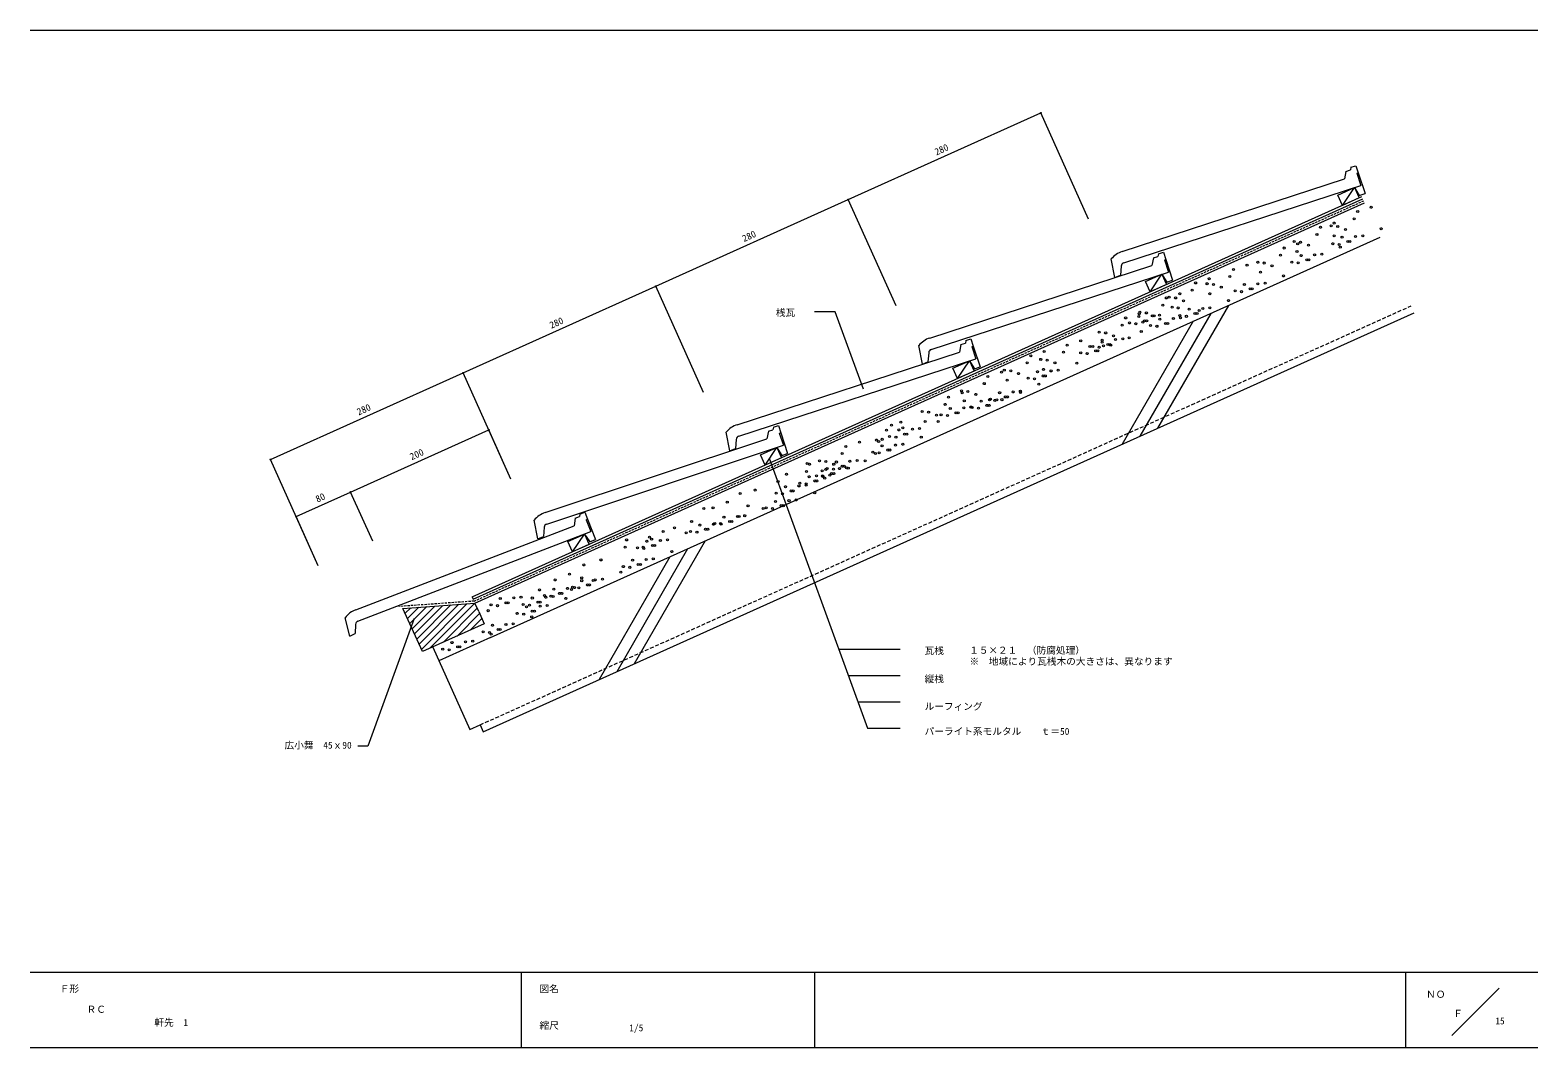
# Model space of a CAD drawing. Units: millimetres, scale not verified, with parts at other scales. Extents: x -198 to 202, y -140 to 130.
import ezdxf
from ezdxf.enums import TextEntityAlignment as Align

# ---------------------------------------------------------------- set-up
doc = ezdxf.new("R2010")
doc.units = ezdxf.units.MM
doc.header["$LTSCALE"] = 0.5
doc.header["$PDMODE"] = 32
doc.header["$PDSIZE"] = 0.25
doc.linetypes.add('DASHED1', pattern=[1.8, 1.2, -0.6])
doc.linetypes.add('DASHED2', pattern=[3, 2, -1])
for name, color, linetype, lineweight in [('0-0', 5, 'Continuous', 18), ('0-1', 7, 'Continuous', 18), ('1-0', 7, 'Continuous', 18), ('1-1', 7, 'Continuous', 18), ('1-2', 3, 'Continuous', 18), ('1-4', 7, 'Continuous', 18)]:
    doc.layers.add(name, color=color, linetype=linetype, lineweight=lineweight)
doc.styles.add('ＭＳ ゴシック', font='')
doc.styles.get('ＭＳ ゴシック').set_extended_font_data('MS Gothic')

msp = doc.modelspace()

# ---------------------------------------------------------------- linework, layer by layer
at = {"layer": '0-0'}
for p, q in [((-197.5676, 130.0135), (202.4324, 130.0135)), ((202.4324, -119.9865), (-197.5676, -119.9865)), ((-67.2973, -119.9865), (-67.2973, -139.9865)), ((10.5405, -119.9865), (10.5405, -139.9865)), ((167.4325, -139.9865), (167.4325, -119.9865)), ((192.1622, -124.1757), (179.5946, -136.7432)), ((202.4324, -139.9865), (-197.5676, -139.9865))]:
    msp.add_line(p, q, dxfattribs=at)
at = {"layer": '0-1'}
for p, q in [((16.0273, 55.3114), (10.5405, 55.3114)), ((23.5135, 34.7432), (16.0273, 55.3114)), ((-95.6757, -26.0676), (-107.9952, -59.9153)), ((16.964, -34.1914), (33.2432, -34.1914)), ((19.5118, -41.1914), (33.2432, -41.1914)), ((22.0596, -48.1914), (33.2432, -48.1914)), ((24.6074, -55.1914), (33.2432, -55.1914)), ((-107.9952, -59.9153), (-110.6512, -59.9153))]:
    msp.add_line(p, q, dxfattribs=at)
at = {"layer": '1-0'}
for p, q in [((-80.2896, -20.3727), (155.7478, 85.8442)), ((-80.0434, -20.9198), (155.9941, 85.297)), ((-79.5509, -22.0141), (156.4865, 84.2027)), ((-75.4473, -31.1333), (160.5901, 75.0835)), ((120.355, 56.9777), (101.5376, 24.3849)), ((-77.3624, -56.12), (169.6182, 55.0212)), ((110.995, 52.7657), (92.1776, 20.1729)), ((115.675, 54.8717), (96.8576, 22.2789)), ((-23.1429, -7.5964), (-41.9603, -40.1891)), ((-18.4629, -5.4904), (-37.2803, -38.0831)), ((-27.8229, -9.7024), (-46.6403, -42.2951)), ((-98.6739, -23.382), (-79.5509, -22.0141)), ((-93.5033, -34.8722), (-98.6739, -23.382)), ((-98.0804, -24.701), (-96.6141, -23.2347)), ((-97.4659, -26.0664), (-94.4817, -23.0821)), ((-96.8515, -27.4319), (-92.3492, -22.9296)), ((-96.237, -28.7973), (-90.2168, -22.7771)), ((-95.6226, -30.1628), (-88.0843, -22.6245)), ((-95.0081, -31.5282), (-85.9519, -22.472)), ((-94.3937, -32.8937), (-83.8195, -22.3195)), ((-93.7792, -34.2591), (-81.687, -22.1669)), ((-91.5199, -33.9797), (-79.5546, -22.0144)), ((-87.9201, -32.3598), (-78.9375, -23.3772)), ((-80.2896, -20.3727), (-80.0434, -20.9198)), ((-78.5661, -24.2027), (-79.5509, -22.0141)), ((-77.0887, -27.4857), (-93.5033, -34.8722)), ((-84.3202, -30.7398), (-78.3231, -24.7427)), ((-80.7204, -29.1199), (-77.7086, -26.1081)), ((-78.5661, -24.2027), (-77.0887, -27.4857)), ((-77.1206, -27.5), (-77.0942, -27.4736)), ((-75.4473, -31.1333), (-89.1261, -37.2888)), ((-90.7676, -33.6411), (-80.9188, -55.5273)), ((-80.9188, -55.5273), (-78.1831, -54.2962)), ((-78.1831, -54.2962), (-77.3624, -56.12))]:
    msp.add_line(p, q, dxfattribs=at)
at = {"layer": '1-0', "color": 3, "linetype": 'DASHED1'}
for q in [(156.2403, 84.7499), (-99.7408, -22.8936)]:
    msp.add_line((-79.7971, -21.467), q, dxfattribs=at)
at = {"layer": '1-0', "linetype": 'DASHED2'}
msp.add_line((-78.1831, -54.2962), (168.7974, 56.845), dxfattribs=at)
at = {"layer": '1-0'}
for centre in [(153.6846, 79.9804), (154.6316, 81.8744), (158.2302, 83.0108), (143.836, 75.8136), (144.7829, 77.7076), (147.6239, 78.0864), (148.3815, 78.844), (149.3285, 77.897), (151.4118, 77.1394), (160.8942, 77.3382), (135.1236, 72.2151), (137.7752, 73.9196), (138.7222, 73.3515), (139.4798, 73.7303), (141.5632, 72.9726), (148.0152, 73.3609), (148.3815, 75.4348), (149.7197, 73.1715), (150.0281, 72.4624), (150.4773, 75.0654), (151.9925, 73.9291), (152.5607, 73.9291), (154.0759, 75.2548), (155.9699, 75.4442), (128.1159, 68.4271), (129.8205, 68.2377), (134.1766, 70.3211), (137.1491, 68.4851), (138.5328, 71.2681), (138.8536, 68.2957), (139.6112, 70.1896), (141.1264, 69.0532), (141.6946, 69.0532), (143.2098, 70.379), (145.1038, 70.5684), (115.2369, 64.0709), (120.7294, 64.6391), (121.6764, 66.5331), (125.2749, 67.6695), (128.8735, 65.7755), (131.9039, 67.4801), (134.9827, 64.8004), (107.4716, 60.0936), (110.6913, 61.0406), (111.6383, 62.9346), (114.6687, 62.7452), (115.4262, 60.0936), (116.3732, 62.5558), (118.4566, 61.7982), (122.1037, 60.823), (123.8082, 60.6336), (124.5659, 62.5276), (126.081, 61.3912), (126.6492, 61.3912), (128.1644, 62.717), (130.0584, 62.9064), (102.926, 57.0632), (103.873, 58.9572), (104.6306, 59.1466), (105.3882, 56.495), (106.3352, 58.9572), (106.9816, 56.3025), (108.4185, 58.1996), (109.9384, 55.9801), (113.537, 56.1695), (115.4309, 56.3589), (120.3553, 58.2529), (92.1303, 51.7601), (93.0773, 53.6541), (94.1025, 52.3252), (95.8071, 52.1358), (96.5647, 54.0298), (96.6759, 54.7905), (96.8653, 55.1693), (97.6229, 52.5177), (98.0799, 52.8934), (98.5699, 54.9798), (98.6481, 52.8934), (100.1632, 54.2192), (100.6532, 54.2223), (102.0572, 54.4086), (102.1371, 53.3332), (103.6522, 52.1968), (104.2204, 52.1968), (105.7356, 53.5226), (107.4762, 54.2755), (107.6296, 53.712), (109.1808, 54.0861), (111.4536, 54.8437), (112.0218, 54.8437), (112.5539, 55.606), (86.0696, 49.8661), (86.8131, 47.7609), (87.7742, 49.6767), (89.8575, 48.9191), (90.4116, 47.9502), (92.3056, 48.1396), (94.0258, 48.3619), (97.2299, 50.0336), (99.6749, 51.6286), (101.3795, 51.4392), (71.486, 44.7524), (76.5997, 44.563), (77.5467, 46.4569), (81.1452, 47.5933), (81.1468, 44.3846), (82.8514, 44.1952), (83.609, 46.0891), (84.3509, 46.0563), (85.1241, 44.9527), (85.6923, 44.9527), (86.0555, 45.8669), (86.8272, 47.2145), (87.2075, 46.2785), (88.3282, 46.6245), (88.8964, 46.6245), (89.1015, 46.4679), (60.8797, 39.828), (66.9404, 41.722), (67.8874, 43.616), (70.539, 42.669), (71.2965, 40.0174), (72.2435, 42.4796), (74.3269, 41.722), (75.1706, 39.7811), (80.0949, 41.6751), (55.5765, 36.2295), (56.5235, 38.1234), (60.1221, 39.2598), (61.6373, 37.1765), (62.5843, 39.6386), (64.6676, 38.881), (67.2159, 37.6977), (68.9205, 37.5083), (69.6781, 39.4023), (70.0647, 36.1027), (71.1932, 38.2659), (71.7614, 38.2659), (73.2766, 39.5917), (46.1066, 32.6309), (49.5158, 34.3355), (49.7052, 33.7673), (51.2204, 34.1461), (53.3038, 33.3885), (56.9696, 31.9234), (57.1856, 32.1253), (58.3706, 31.7904), (58.8902, 31.936), (59.6478, 33.8299), (60.2645, 31.9798), (61.163, 32.6935), (61.7312, 32.6935), (63.2464, 34.0193), (65.1403, 34.2087), (65.1889, 33.8738), (39.0989, 28.843), (40.8035, 28.6536), (42.8869, 27.896), (44.0906, 27.9461), (45.1597, 30.7369), (45.7951, 27.7567), (46.5527, 29.6507), (48.0679, 28.5143), (48.6361, 28.5143), (50.1513, 29.84), (50.2734, 31.6839), (52.0453, 30.0295), (52.3098, 29.8964), (54.0144, 29.707), (54.772, 31.601), (56.2872, 30.4646), (56.8554, 30.4646), (29.629, 23.9186), (30.9548, 25.2444), (32.9005, 23.939), (33.417, 26.002), (33.417, 26.002), (33.9852, 24.4868), (36.499, 24.1284), (38.393, 24.3178), (39.8565, 26.1914), (43.3174, 26.2118), (22.4319, 20.6989), (26.9774, 21.267), (27.5456, 20.8882), (28.4426, 19.7597), (28.4926, 21.4564), (30.4383, 22.2344), (32.0411, 19.9491), (32.1429, 22.045), (33.9351, 20.1385), (34.4156, 22.8026), (34.9838, 22.8026), (38.8594, 22.0325), (11.8256, 15.7745), (17.8864, 17.6685), (18.8333, 19.5625), (21.8152, 15.8199), (23.9534, 15.7636), (25.9804, 18.0551), (26.7395, 17.7139), (27.685, 17.8657), (29.9577, 18.6233), (30.5259, 18.6233), (3.1133, 12.1759), (8.4165, 12.9335), (8.6059, 15.0169), (9.1741, 14.8275), (11.0743, 11.7862), (12.5832, 13.1229), (13.5302, 15.5851), (13.5365, 13.4908), (13.8605, 13.7365), (14.5711, 11.9192), (15.0516, 12.3544), (15.5651, 13.5471), (15.6136, 14.8275), (15.6198, 12.3544), (16.3227, 15.4411), (17.135, 13.6802), (17.8378, 14.3047), (18.406, 14.3047), (19.029, 13.8696), (19.4955, 13.8132), (19.9212, 15.6305), (-5.2202, 8.0092), (0.8406, 10.282), (2.8097, 8.8936), (4.3249, 7.7572), (4.893, 7.7572), (6.4082, 9.083), (6.6164, 9.8359), (8.3022, 9.2724), (8.321, 9.6465), (9.0786, 11.5405), (10.5938, 10.4041), (11.162, 10.4041), (12.6771, 11.7298), (12.7789, 11.5968), (13.2265, 11.1663), (-12.6067, 4.7894), (-9.1975, 7.0622), (-7.1142, 3.8424), (0.1628, 4.9929), (0.3475, 7.189), (1.678, 3.8565), (2.0521, 6.9996), (2.2462, 3.8565), (3.7613, 5.1823), (5.6553, 5.3717), (10.5797, 7.2657), (-18.8568, 3.0849), (-16.3946, 3.2742), (-13.4895, 0.8137), (-9.8909, 1.003), (-9.4808, 0.9968), (-7.997, 1.1924), (-3.0726, 3.0864), (-2.2994, 3.2883), (-0.5948, 3.0989), (-29.6525, -2.9759), (-26.6221, -2.0289), (-23.5511, -3.3218), (-22.3599, -2.9806), (-22.0766, -0.3243), (-20.6553, -3.17), (-19.8977, -1.276), (-18.3826, -2.4124), (-17.8144, -2.4124), (-16.2992, -1.0866), (-15.9517, -0.8909), (-14.4052, -0.8972), (-14.2471, -1.0803), (-11.9743, -0.3227), (-11.4061, -0.3227), (-39.6906, -7.1426), (-39.3118, -5.2487), (-36.4301, -7.2992), (-34.9557, -7.1426), (-34.7256, -7.4885), (-33.968, -5.5946), (-33.2511, -4.4911), (-32.6829, -5.0593), (-32.4528, -6.731), (-31.8846, -6.731), (-30.3694, -5.4052), (-28.4754, -5.2158), (-50.6757, -11.8776), (-46.1301, -10.5518), (-37.7293, -10.6097), (-36.2141, -11.7461), (-35.6459, -11.7461), (-34.1307, -10.4203), (-32.2368, -10.2309), (-27.3124, -8.3369), (-58.2516, -15.8549), (-54.4636, -14.3398), (-51.2439, -15.2868), (-51.2423, -16.0428), (-48.2088, -15.9989), (-47.6437, -15.8534), (-45.7498, -15.664), (-40.8254, -13.77), (-40.1915, -12.3143), (-38.4869, -12.5037), (-62.4183, -18.5065), (-61.0879, -19.9763), (-59.3833, -20.1657), (-58.8448, -20.2612), (-58.6257, -18.2717), (-57.1105, -19.4081), (-56.5423, -19.4081), (-55.0271, -18.0823), (-53.9205, -18.3672), (-53.7045, -17.7474), (-53.1332, -17.8929), (-51.9999, -17.9367), (-49.7271, -17.1792), (-49.1589, -17.1792), (-76.055, -23.999), (-75.2974, -22.4839), (-73.5928, -22.6733), (-72.8352, -20.7793), (-71.3201, -21.9157), (-70.7519, -21.9157), (-69.2367, -20.5899), (-67.3427, -20.4005), (-66.7995, -22.3446), (-65.8698, -23.0082), (-65.095, -22.534), (-64.3546, -24.1446), (-64.3374, -20.64), (-63.7864, -24.1446), (-62.8222, -21.7764), (-62.2712, -22.8188), (-62.254, -21.7764), (-60.7388, -20.4506), (-60.3772, -22.6294), (-55.4529, -20.7354), (-74.9249, -27.884), (-71.3263, -27.6947), (-69.4323, -27.5053), (-68.3319, -24.7128), (-66.6274, -24.9022), (-64.508, -25.6113), (-80.1591, -32.1025), (-77.387, -29.5886), (-75.6825, -29.778), (-75.2348, -30.2085), (-73.4097, -29.0204), (-72.8415, -29.0204), (-88.1138, -34.1858), (-86.4093, -34.3752), (-85.6517, -32.4812), (-84.1365, -33.6176), (-83.5683, -33.6176), (-82.0531, -32.2919)]:
    msp.add_circle(centre, 0.2678, dxfattribs=at)
at = {"layer": '1-1'}
for p, q in [((150.6089, 83.5317), (153.755, 88.2372)), ((99.5413, 60.5512), (102.6875, 65.2568)), ((48.4737, 37.5708), (51.6199, 42.2763)), ((-2.5939, 14.5904), (0.5523, 19.2959)), ((-53.6615, -8.39), (-50.5154, -3.6845))]:
    msp.add_line(p, q, dxfattribs=at)
for points in [[(150.6089, 83.5317), (149.3778, 86.2674), (153.755, 88.2372), (154.9861, 85.5014)], [(99.5413, 60.5512), (98.3102, 63.287), (102.6875, 65.2568), (103.9185, 62.521)], [(48.4737, 37.5708), (47.2426, 40.3066), (51.6199, 42.2763), (52.8509, 39.5406)], [(-2.5939, 14.5904), (-3.825, 17.3262), (0.5523, 19.2959), (1.7833, 16.5601)], [(-53.6615, -8.39), (-54.8926, -5.6543), (-50.5154, -3.6845), (-49.2843, -6.4203)]]:
    msp.add_lwpolyline(points, close=True, dxfattribs=at)
at = {"layer": '1-2'}
for p, q in [((151.5061, 92.5525), (151.1135, 90.5312)), ((151.5061, 92.5525), (152.7196, 92.9483)), ((152.8412, 93.6191), (152.7196, 92.9483)), ((152.8412, 93.6191), (154.1722, 94.0532)), ((154.1722, 94.0532), (154.7923, 92.1518)), ((154.412, 92.0277), (154.7923, 92.1518)), ((154.412, 92.0277), (155.4663, 88.7953)), ((92.1695, 71.3061), (151.1135, 90.5312)), ((92.5765, 68.2833), (155.4663, 88.7953)), ((90.2271, 64.3614), (89.2546, 69.3035)), ((100.4385, 69.5721), (100.0459, 67.5507)), ((100.4385, 69.5721), (101.652, 69.9679)), ((101.7736, 70.6386), (101.652, 69.9679)), ((101.7736, 70.6386), (103.1046, 71.0728)), ((103.1046, 71.0728), (103.7247, 69.1714)), ((103.3444, 69.0473), (103.7247, 69.1714)), ((103.3444, 69.0473), (104.3987, 65.8149)), ((41.1019, 48.3256), (100.0459, 67.5507)), ((41.509, 45.3028), (104.3987, 65.8149)), ((90.2271, 64.3614), (91.7003, 65.0047)), ((91.8897, 67.411), (91.7003, 65.0047)), ((50.706, 47.6582), (52.037, 48.0923)), ((52.037, 48.0923), (52.6571, 46.1909)), ((-9.9657, 25.3452), (48.9783, 44.5703)), ((39.1596, 41.381), (38.1869, 46.323)), ((40.8221, 44.4306), (40.6327, 42.0243)), ((49.3709, 46.5917), (48.9783, 44.5703)), ((49.3709, 46.5917), (50.5844, 46.9874)), ((50.706, 47.6582), (50.5844, 46.9874)), ((52.2768, 46.0669), (52.6571, 46.1909)), ((52.2768, 46.0669), (53.3311, 42.8345)), ((-9.5586, 22.3224), (53.3311, 42.8345)), ((39.1596, 41.381), (40.6327, 42.0243)), ((-1.7215, 23.5983), (-0.5102, 24.001)), ((-0.3925, 24.6725), (-0.5102, 24.001)), ((-0.3925, 24.6725), (0.9359, 25.1142)), ((0.9359, 25.1142), (1.567, 23.2164)), ((-60.9351, 2.0114), (-2.1024, 21.5747)), ((-11.908, 18.4006), (-12.8806, 23.3426)), ((-10.2455, 21.4502), (-10.4349, 19.0439)), ((-1.7215, 23.5983), (-2.1024, 21.5747)), ((1.1874, 23.0902), (1.567, 23.2164)), ((1.1874, 23.0902), (2.2603, 19.8639)), ((-60.5107, -1.009), (2.2603, 19.8639)), ((-11.908, 18.4006), (-10.4349, 19.0439)), ((-52.9822, 0.5101), (-53.2708, -1.5287)), ((-52.9822, 0.5101), (-51.7905, 0.9675)), ((-51.7034, 1.6436), (-51.7905, 0.9675)), ((-51.7034, 1.6436), (-50.3964, 2.1452)), ((-50.3964, 2.1452), (-49.6798, 0.278)), ((-50.0532, 0.1347), (-49.6798, 0.278)), ((-50.0532, 0.1347), (-48.8349, -3.0395)), ((-111.1539, -23.7447), (-53.2708, -1.5287)), ((-110.5927, -26.7427), (-48.8349, -3.0395)), ((-62.8375, -4.9442), (-63.8385, -0.0079)), ((-61.1925, -1.8851), (-61.3681, -4.2925)), ((-62.8375, -4.9442), (-61.3681, -4.2925)), ((-112.7383, -30.7796), (-113.9626, -25.8938)), ((-111.234, -27.6489), (-111.3001, -30.0618)), ((-112.7383, -30.7796), (-111.3001, -30.0618))]:
    msp.add_line(p, q, dxfattribs=at)
at = {"layer": '1-2', "color": 7}
for p, q in [((154.1722, 94.0532), (154.7923, 92.1518)), ((154.7923, 92.1518), (156.5908, 86.6377)), ((103.1046, 71.0728), (103.7247, 69.1714)), ((103.7247, 69.1714), (105.5232, 63.6572)), ((52.037, 48.0923), (52.6571, 46.1909)), ((52.6571, 46.1909), (54.4556, 40.6768)), ((0.9359, 25.1142), (1.567, 23.2164)), ((1.567, 23.2164), (3.3971, 17.7127)), ((-50.3964, 2.1452), (-49.6798, 0.278)), ((-49.6798, 0.278), (-47.6015, -5.1368))]:
    msp.add_line(p, q, dxfattribs=at)
for points in [[(153.755, 88.2372), (155.0697, 86.1415), (156.5908, 86.6377)], [(102.6875, 65.2568), (104.0021, 63.1611), (105.5232, 63.6572)], [(51.6199, 42.2763), (52.9345, 40.1807), (54.4556, 40.6768)], [(0.5522, 19.2959), (1.8789, 17.2078), (3.3971, 17.7127)], [(-50.5154, -3.6845), (-49.0952, -5.7101), (-47.6015, -5.1368)]]:
    msp.add_lwpolyline(points, dxfattribs=at)
at = {"layer": '1-2'}
for centre, radius, start, end in [((93.9649, 65.5698), 6.0106, 107.38016, 141.5983), ((92.8866, 67.3326), 1, 108.06419, 175.49896), ((42.8973, 42.5894), 6.0106, 107.38016, 141.5983), ((41.819, 44.3521), 1, 108.06419, 175.49896), ((-8.1703, 19.609), 6.0106, 107.38016, 141.5983), ((-9.2486, 21.3717), 1, 108.06419, 175.49896), ((-59.1067, -3.7144), 6.0106, 107.70917, 141.92731), ((-60.1951, -1.9579), 1, 108.3932, 175.82797), ((-109.0673, -29.3815), 6.0106, 110.31316, 144.53143), ((-110.2344, -27.6763), 1, 110.99719, 178.43196)]:
    msp.add_arc(centre, radius, start, end, dxfattribs=at)
at = {"layer": '1-4'}
for p, q in [((19.4975, 85.0712), (70.5651, 108.0516)), ((83.2482, 79.8671), (70.5651, 108.0516)), ((32.1806, 56.8867), (19.4975, 85.0712)), ((-82.6802, 39.0912), (-31.5769, 62.0877)), ((-133.8237, 16.0767), (-82.6802, 39.0912)), ((-69.9971, 10.9067), (-82.6802, 39.0912)), ((-69.9971, 10.9067), (-75.8683, 23.9539)), ((-121.1406, -12.1079), (-133.8237, 16.0767)), ((-1.4714, 16.4593), (24.6074, -55.1914)), ((-127.0118, 0.9393), (-112.5475, 7.4482)), ((-121.1406, -12.1079), (-127.0118, 0.9393))]:
    msp.add_line(p, q, dxfattribs=at)
for points in [[(-18.8939, 33.9032), (-31.5769, 62.0877), (19.4975, 85.0712)], [(-106.6763, -5.599), (-112.5475, 7.4482), (-75.8683, 23.9538)]]:
    msp.add_lwpolyline(points, dxfattribs=at)
for p in [(70.5651, 108.0516), (19.4975, 85.0712), (-31.5769, 62.0877), (-82.6802, 39.0912), (-75.8683, 23.9538), (-133.8237, 16.0767), (-112.5475, 7.4482), (-127.0118, 0.9393)]:
    msp.add_point(p, dxfattribs=at)

# ---------------------------------------------------------------- texts
at = {"layer": '0-0', "color": 7, "style": 'ＭＳ ゴシック'}
for s, p in [('Ｆ形', (-189.7297, -125.7973)), ('図名', (-62.4324, -125.7973)), ('ＮＯ', (172.7778, -127.2561)), ('Ｆ', (179.9906, -132.3213)), ('軒先\u30001', (-164.6024, -134.7264)), ('縮尺', (-62.4324, -135.527)), ('1/5', (-38.6278, -136.1375))]:
    msp.add_text(s, height=1.833, dxfattribs=at).set_placement(p, align=Align.BOTTOM_LEFT)
at = {"layer": '0-1', "style": 'ＭＳ ゴシック'}
for s, p in [('桟瓦', (0.2771, 53.6165)), ('瓦桟', (39.7297, -36.0798)), ('縦桟', (39.7297, -43.5837)), ('ルーフィング', (39.7297, -50.867)), ('広小舞\u300045ｘ90', (-130.0804, -61.1625)), ('15', (191.1353, -134.3077))]:
    msp.add_text(s, height=1.833, dxfattribs=at).set_placement(p, align=Align.BOTTOM_LEFT)
at = {"layer": '1-0', "style": 'ＭＳ ゴシック'}
for s, p in [('１５×２１\u3000（防腐処理）', (51.557, -35.9786)), ('※\u3000地域により瓦桟木の大きさは、異なります', (51.6399, -38.94)), ('パーライト系モルタル\u3000\u3000ｔ＝50', (39.7297, -57.488)), ('ＲＣ', (-182.6047, -131.2438))]:
    msp.add_text(s, height=1.833, dxfattribs=at).set_placement(p, align=Align.BOTTOM_LEFT)
at = {"layer": '1-4', "style": 'ＭＳ ゴシック'}
for s, p in [('280', (43.1163, 96.2479)), ('280', (-7.9547, 73.266)), ('280', (-59.0436, 50.276)), ('280', (-110.167, 27.2705)), ('200', (-96.123, 15.3876)), ('80', (-121.1248, 4.1367))]:
    msp.add_text(s, height=1.833, rotation=24.228, dxfattribs=at).set_placement(p, align=Align.BOTTOM_LEFT)

doc.saveas('drawing.dxf')
